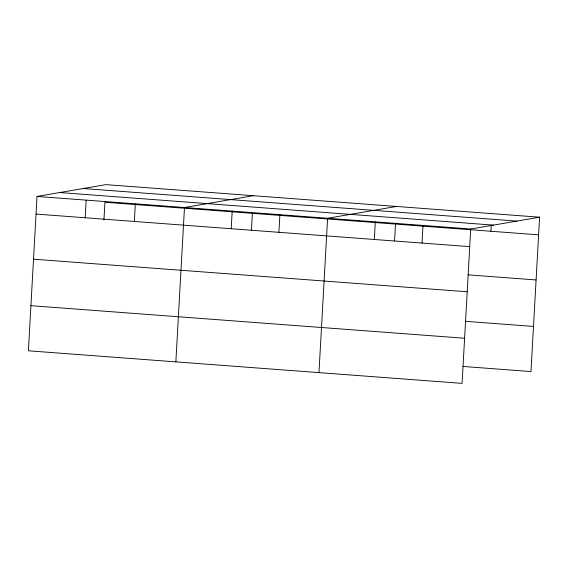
<?xml version="1.0" encoding="UTF-8"?>
<svg xmlns="http://www.w3.org/2000/svg" width="568" height="568" viewBox="0 0 568 568"><rect width="100%" height="100%" fill="white"/><g stroke="black" fill="none" stroke-linecap="round" stroke-linejoin="round"><path stroke-width="0.85" d="M539.6 217.203L105.911 184.628L37.026 196.443L28.4 350.797L462.089 383.372L470.716 229.018L539.6 217.203L530.973 371.557L462.948 366.445M85.193 217.764L86.18 200.135M103.937 219.951L104.931 202.258L538.613 234.84M134.346 221.456L135.333 203.827M175.853 361.873L184.486 207.519L253.364 195.704M231.204 228.734L232.191 211.104M251.439 230.146L252.384 213.334M278.909 232.312L279.896 214.683M318.967 372.622L327.601 218.268L396.485 206.454M374.319 239.483L375.306 221.854M394.561 240.896L395.498 224.083M422.024 243.069L423.011 225.439M490.908 231.254L491.256 225.084M83.184 188.526L516.866 221.101M59.761 192.545L493.45 225.12M37.026 196.443L470.716 229.018M36.047 214.072L469.729 246.647M468.067 274.841L536.093 279.953M33.519 259.193L467.208 291.767M465.469 321.332L533.494 326.437M30.92 305.676L464.61 338.251"/></g></svg>
